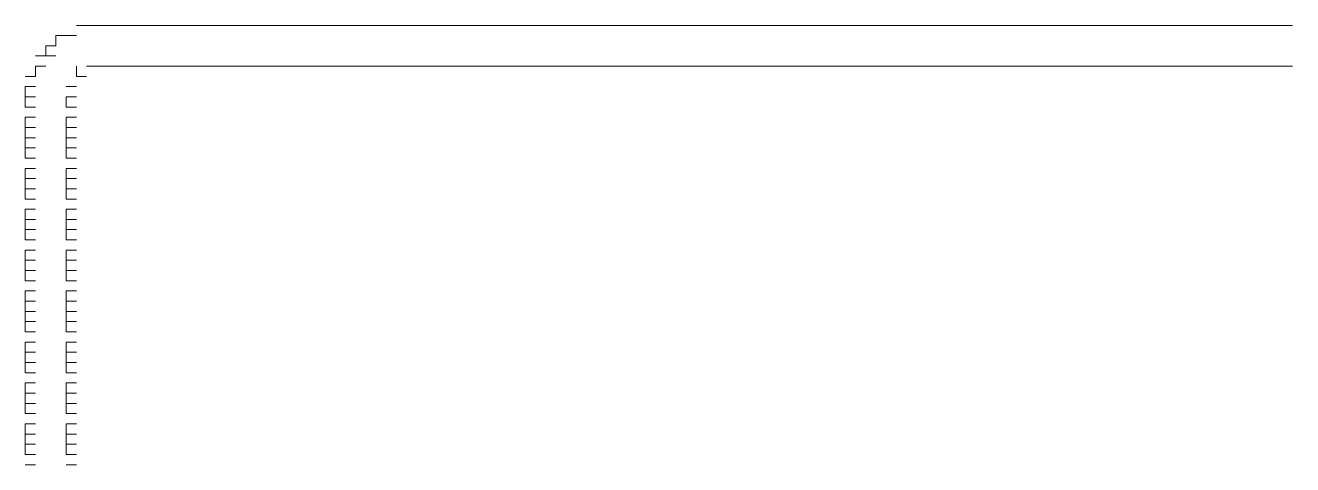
# Model space of a CAD drawing. Header units: inches. Extents: x 0.2 to 10.8, y 0.5 to 8.
# Drawn here: x 9.0083 to 9.215, y 5.5583 to 5.63 of the extents above; entities that cross this region are included whole.
import ezdxf

# ---------------------------------------------------------------- set-up
doc = ezdxf.new("R2010")
doc.units = ezdxf.units.IN
doc.header["$MEASUREMENT"] = 0
doc.layers.add('PDF_Geometry', color=7, linetype='Continuous')

msp = doc.modelspace()

# ---------------------------------------------------------------- linework, layer by layer
at = {"layer": 'PDF_Geometry', "lineweight": 13}
for points in [[(9.01667, 5.63), (9.01833, 5.63)], [(9.01667, 5.63), (9.01833, 5.63)], [(9.01833, 5.63), (9.02, 5.63)], [(9.01833, 5.63), (9.02, 5.63)], [(9.02, 5.63), (9.02167, 5.63)], [(9.02, 5.63), (9.02167, 5.63)], [(9.02167, 5.63), (9.02333, 5.63)], [(9.02167, 5.63), (9.02333, 5.63)], [(9.02167, 5.63), (9.02333, 5.63)], [(9.02333, 5.63), (9.025, 5.63)], [(9.02333, 5.63), (9.025, 5.63)], [(9.025, 5.63), (9.02667, 5.63)], [(9.025, 5.63), (9.02667, 5.63)], [(9.02667, 5.63), (9.02833, 5.63)], [(9.02833, 5.63), (9.03, 5.63)], [(9.02833, 5.63), (9.03, 5.63)], [(9.03, 5.63), (9.03167, 5.63)], [(9.03, 5.63), (9.03167, 5.63)], [(9.03167, 5.63), (9.03333, 5.63)], [(9.03167, 5.63), (9.03333, 5.63)], [(9.03333, 5.63), (9.035, 5.63)], [(9.03333, 5.63), (9.035, 5.63)], [(9.035, 5.63), (9.03667, 5.63)], [(9.03667, 5.63), (9.03833, 5.63)], [(9.03667, 5.63), (9.03833, 5.63)], [(9.03833, 5.63), (9.04, 5.63)], [(9.03833, 5.63), (9.04, 5.63)], [(9.04, 5.63), (9.04167, 5.63)], [(9.04, 5.63), (9.04167, 5.63)], [(9.04167, 5.63), (9.04333, 5.63)], [(9.04333, 5.63), (9.045, 5.63)], [(9.04333, 5.63), (9.045, 5.63)], [(9.045, 5.63), (9.04667, 5.63)], [(9.045, 5.63), (9.04667, 5.63)], [(9.04667, 5.63), (9.04833, 5.63)], [(9.04667, 5.63), (9.04833, 5.63)], [(9.04833, 5.63), (9.05, 5.63)], [(9.05, 5.63), (9.05167, 5.63)], [(9.05, 5.63), (9.05167, 5.63)], [(9.05167, 5.63), (9.05333, 5.63)], [(9.05167, 5.63), (9.05333, 5.63)], [(9.05333, 5.63), (9.055, 5.63)], [(9.05333, 5.63), (9.055, 5.63)], [(9.055, 5.63), (9.05667, 5.63)], [(9.05667, 5.63), (9.05833, 5.63)], [(9.05667, 5.63), (9.05833, 5.63)], [(9.05833, 5.63), (9.06, 5.63)], [(9.05833, 5.63), (9.06, 5.63)], [(9.06, 5.63), (9.06167, 5.63)], [(9.06, 5.63), (9.06167, 5.63)], [(9.06167, 5.63), (9.06333, 5.63)], [(9.06167, 5.63), (9.06333, 5.63)], [(9.06333, 5.63), (9.065, 5.63)], [(9.06333, 5.63), (9.065, 5.63)], [(9.065, 5.63), (9.06667, 5.63)], [(9.06667, 5.63), (9.06833, 5.63)], [(9.06667, 5.63), (9.06833, 5.63)], [(9.06833, 5.63), (9.07, 5.63)], [(9.06833, 5.63), (9.07, 5.63)], [(9.07, 5.63), (9.07167, 5.63)], [(9.07, 5.63), (9.07167, 5.63)], [(9.07167, 5.63), (9.07333, 5.63)], [(9.07333, 5.63), (9.075, 5.63)], [(9.07333, 5.63), (9.075, 5.63)], [(9.075, 5.63), (9.07667, 5.63)], [(9.075, 5.63), (9.07667, 5.63)], [(9.07667, 5.63), (9.07833, 5.63)], [(9.07667, 5.63), (9.07833, 5.63)], [(9.07833, 5.63), (9.08, 5.63)], [(9.08, 5.63), (9.08167, 5.63)], [(9.08, 5.63), (9.08167, 5.63)], [(9.08167, 5.63), (9.08333, 5.63)], [(9.08167, 5.63), (9.08333, 5.63)], [(9.08333, 5.63), (9.085, 5.63)], [(9.08333, 5.63), (9.085, 5.63)], [(9.085, 5.63), (9.08667, 5.63)], [(9.08667, 5.63), (9.08833, 5.63)], [(9.08667, 5.63), (9.08833, 5.63)], [(9.08833, 5.63), (9.09, 5.63)], [(9.08833, 5.63), (9.09, 5.63)], [(9.09, 5.63), (9.09167, 5.63)], [(9.09, 5.63), (9.09167, 5.63)], [(9.09167, 5.63), (9.09333, 5.63)], [(9.09167, 5.63), (9.09333, 5.63)], [(9.09333, 5.63), (9.095, 5.63)], [(9.095, 5.63), (9.09667, 5.63)], [(9.095, 5.63), (9.09667, 5.63)], [(9.09667, 5.63), (9.09833, 5.63)], [(9.09667, 5.63), (9.09833, 5.63)], [(9.09833, 5.63), (9.1, 5.63)], [(9.09833, 5.63), (9.1, 5.63)], [(9.1, 5.63), (9.10167, 5.63)], [(9.10167, 5.63), (9.10333, 5.63)], [(9.10167, 5.63), (9.10333, 5.63)], [(9.10333, 5.63), (9.105, 5.63)], [(9.10333, 5.63), (9.105, 5.63)], [(9.105, 5.63), (9.10667, 5.63)], [(9.105, 5.63), (9.10667, 5.63)], [(9.10667, 5.63), (9.10833, 5.63)], [(9.10833, 5.63), (9.11, 5.63)], [(9.10833, 5.63), (9.11, 5.63)], [(9.11, 5.63), (9.11167, 5.63)], [(9.11, 5.63), (9.11167, 5.63)], [(9.11167, 5.63), (9.11333, 5.63)], [(9.11167, 5.63), (9.11333, 5.63)], [(9.11333, 5.63), (9.115, 5.63)], [(9.115, 5.63), (9.11667, 5.63)], [(9.115, 5.63), (9.11667, 5.63)], [(9.11667, 5.63), (9.11833, 5.63)], [(9.11667, 5.63), (9.11833, 5.63)], [(9.11833, 5.63), (9.12, 5.63)], [(9.11833, 5.63), (9.12, 5.63)], [(9.12, 5.63), (9.12167, 5.63)], [(9.12, 5.63), (9.12167, 5.63)], [(9.12167, 5.63), (9.12333, 5.63)], [(9.12333, 5.63), (9.125, 5.63)], [(9.12333, 5.63), (9.125, 5.63)], [(9.125, 5.63), (9.12667, 5.63)], [(9.125, 5.63), (9.12667, 5.63)], [(9.12667, 5.63), (9.12833, 5.63)], [(9.12667, 5.63), (9.12833, 5.63)], [(9.12833, 5.63), (9.13, 5.63)], [(9.13, 5.63), (9.13167, 5.63)], [(9.13, 5.63), (9.13167, 5.63)], [(9.13167, 5.63), (9.13333, 5.63)], [(9.13167, 5.63), (9.13333, 5.63)], [(9.13333, 5.63), (9.135, 5.63)], [(9.13333, 5.63), (9.135, 5.63)], [(9.135, 5.63), (9.13667, 5.63)], [(9.13667, 5.63), (9.13833, 5.63)], [(9.13667, 5.63), (9.13833, 5.63)], [(9.13833, 5.63), (9.14, 5.63)], [(9.13833, 5.63), (9.14, 5.63)], [(9.14, 5.63), (9.14167, 5.63)], [(9.14, 5.63), (9.14167, 5.63)], [(9.14167, 5.63), (9.14333, 5.63)], [(9.14333, 5.63), (9.145, 5.63)], [(9.14333, 5.63), (9.145, 5.63)], [(9.145, 5.63), (9.14667, 5.63)], [(9.145, 5.63), (9.14667, 5.63)], [(9.14667, 5.63), (9.14833, 5.63)], [(9.14667, 5.63), (9.14833, 5.63)], [(9.14833, 5.63), (9.15, 5.63)], [(9.14833, 5.63), (9.15, 5.63)], [(9.15, 5.63), (9.15167, 5.63)], [(9.15167, 5.63), (9.15333, 5.63)], [(9.15167, 5.63), (9.15333, 5.63)], [(9.15333, 5.63), (9.155, 5.63)], [(9.15333, 5.63), (9.155, 5.63)], [(9.155, 5.63), (9.15667, 5.63)], [(9.155, 5.63), (9.15667, 5.63)], [(9.15667, 5.63), (9.15833, 5.63)], [(9.15833, 5.63), (9.16, 5.63)], [(9.15833, 5.63), (9.16, 5.63)], [(9.16, 5.63), (9.16167, 5.63)], [(9.16, 5.63), (9.16167, 5.63)], [(9.16167, 5.63), (9.16333, 5.63)], [(9.16167, 5.63), (9.16333, 5.63)], [(9.16333, 5.63), (9.165, 5.63)], [(9.165, 5.63), (9.16667, 5.63)], [(9.165, 5.63), (9.16667, 5.63)], [(9.16667, 5.63), (9.16833, 5.63)], [(9.16667, 5.63), (9.16833, 5.63)], [(9.16833, 5.63), (9.17, 5.63)], [(9.16833, 5.63), (9.17, 5.63)], [(9.17, 5.63), (9.17167, 5.63)], [(9.17, 5.63), (9.17167, 5.63)], [(9.17167, 5.63), (9.17333, 5.63)], [(9.17333, 5.63), (9.175, 5.63)], [(9.17333, 5.63), (9.175, 5.63)], [(9.175, 5.63), (9.17667, 5.63)], [(9.175, 5.63), (9.17667, 5.63)], [(9.17667, 5.63), (9.17833, 5.63)], [(9.17667, 5.63), (9.17833, 5.63)], [(9.17833, 5.63), (9.18, 5.63)], [(9.17833, 5.63), (9.18, 5.63)], [(9.18, 5.63), (9.18167, 5.63)], [(9.18167, 5.63), (9.18333, 5.63)], [(9.18167, 5.63), (9.18333, 5.63)], [(9.18333, 5.63), (9.185, 5.63)], [(9.18333, 5.63), (9.185, 5.63)], [(9.185, 5.63), (9.18667, 5.63)], [(9.185, 5.63), (9.18667, 5.63)], [(9.18667, 5.63), (9.18833, 5.63)], [(9.18833, 5.63), (9.19, 5.63)], [(9.18833, 5.63), (9.19, 5.63)], [(9.19, 5.63), (9.19167, 5.63)], [(9.19, 5.63), (9.19167, 5.63)], [(9.19167, 5.63), (9.19333, 5.63)], [(9.19167, 5.63), (9.19333, 5.63)], [(9.19333, 5.63), (9.195, 5.63)], [(9.195, 5.63), (9.19667, 5.63)], [(9.195, 5.63), (9.19667, 5.63)], [(9.19667, 5.63), (9.19833, 5.63)], [(9.19667, 5.63), (9.19833, 5.63)], [(9.19833, 5.63), (9.2, 5.63)], [(9.19833, 5.63), (9.2, 5.63)], [(9.2, 5.63), (9.20167, 5.63)], [(9.2, 5.63), (9.20167, 5.63)], [(9.20167, 5.63), (9.20333, 5.63)], [(9.20333, 5.63), (9.205, 5.63)], [(9.20333, 5.63), (9.205, 5.63)], [(9.205, 5.63), (9.20667, 5.63)], [(9.205, 5.63), (9.20667, 5.63)], [(9.20667, 5.63), (9.20833, 5.63)], [(9.20667, 5.63), (9.20833, 5.63)], [(9.20833, 5.63), (9.21, 5.63)], [(9.21, 5.63), (9.21167, 5.63)], [(9.21, 5.63), (9.21167, 5.63)], [(9.21167, 5.63), (9.21333, 5.63)], [(9.21167, 5.63), (9.21333, 5.63)], [(9.21333, 5.63), (9.215, 5.63)], [(9.21333, 5.63), (9.215, 5.63)], [(9.01333, 5.62667), (9.01333, 5.62833)], [(9.01333, 5.62833), (9.015, 5.62833)], [(9.015, 5.62833), (9.01667, 5.62833)], [(9.015, 5.62833), (9.01667, 5.62833)], [(9.01167, 5.625), (9.01167, 5.62667)], [(9.01167, 5.62667), (9.01333, 5.62667)], [(9.01, 5.625), (9.01167, 5.625)], [(9.01167, 5.625), (9.01333, 5.625)], [(9.00833, 5.62167), (9.01, 5.62167)], [(9.01, 5.62167), (9.01, 5.62333)], [(9.01, 5.62333), (9.01167, 5.62333)], [(9.01, 5.62333), (9.01167, 5.62333)], [(9.01667, 5.62167), (9.01667, 5.62333)], [(9.01667, 5.62167), (9.01833, 5.62167)], [(9.01667, 5.62167), (9.01833, 5.62167)], [(9.01833, 5.62333), (9.02, 5.62333)], [(9.01833, 5.62333), (9.02, 5.62333)], [(9.02, 5.62333), (9.02167, 5.62333)], [(9.02, 5.62333), (9.02167, 5.62333)], [(9.02167, 5.62333), (9.02333, 5.62333)], [(9.02167, 5.62333), (9.02333, 5.62333)], [(9.02167, 5.62333), (9.02333, 5.62333)], [(9.02333, 5.62333), (9.025, 5.62333)], [(9.02333, 5.62333), (9.025, 5.62333)], [(9.025, 5.62333), (9.02667, 5.62333)], [(9.025, 5.62333), (9.02667, 5.62333)], [(9.02667, 5.62333), (9.02833, 5.62333)], [(9.02833, 5.62333), (9.03, 5.62333)], [(9.02833, 5.62333), (9.03, 5.62333)], [(9.03, 5.62333), (9.03167, 5.62333)], [(9.03, 5.62333), (9.03167, 5.62333)], [(9.03167, 5.62333), (9.03333, 5.62333)], [(9.03167, 5.62333), (9.03333, 5.62333)], [(9.03333, 5.62333), (9.035, 5.62333)], [(9.03333, 5.62333), (9.035, 5.62333)], [(9.035, 5.62333), (9.03667, 5.62333)], [(9.03667, 5.62333), (9.03833, 5.62333)], [(9.03667, 5.62333), (9.03833, 5.62333)], [(9.03833, 5.62333), (9.04, 5.62333)], [(9.03833, 5.62333), (9.04, 5.62333)], [(9.04, 5.62333), (9.04167, 5.62333)], [(9.04, 5.62333), (9.04167, 5.62333)], [(9.04167, 5.62333), (9.04333, 5.62333)], [(9.04333, 5.62333), (9.045, 5.62333)], [(9.04333, 5.62333), (9.045, 5.62333)], [(9.045, 5.62333), (9.04667, 5.62333)], [(9.045, 5.62333), (9.04667, 5.62333)], [(9.04667, 5.62333), (9.04833, 5.62333)], [(9.04667, 5.62333), (9.04833, 5.62333)], [(9.04833, 5.62333), (9.05, 5.62333)], [(9.05, 5.62333), (9.05167, 5.62333)], [(9.05, 5.62333), (9.05167, 5.62333)], [(9.05167, 5.62333), (9.05333, 5.62333)], [(9.05167, 5.62333), (9.05333, 5.62333)], [(9.05333, 5.62333), (9.055, 5.62333)], [(9.05333, 5.62333), (9.055, 5.62333)], [(9.055, 5.62333), (9.05667, 5.62333)], [(9.05667, 5.62333), (9.05833, 5.62333)], [(9.05667, 5.62333), (9.05833, 5.62333)], [(9.05833, 5.62333), (9.06, 5.62333)], [(9.05833, 5.62333), (9.06, 5.62333)], [(9.06, 5.62333), (9.06167, 5.62333)], [(9.06, 5.62333), (9.06167, 5.62333)], [(9.06167, 5.62333), (9.06333, 5.62333)], [(9.06167, 5.62333), (9.06333, 5.62333)], [(9.06333, 5.62333), (9.065, 5.62333)], [(9.06333, 5.62333), (9.065, 5.62333)], [(9.065, 5.62333), (9.06667, 5.62333)], [(9.06667, 5.62333), (9.06833, 5.62333)], [(9.06667, 5.62333), (9.06833, 5.62333)], [(9.06833, 5.62333), (9.07, 5.62333)], [(9.06833, 5.62333), (9.07, 5.62333)], [(9.07, 5.62333), (9.07167, 5.62333)], [(9.07, 5.62333), (9.07167, 5.62333)], [(9.07167, 5.62333), (9.07333, 5.62333)], [(9.07333, 5.62333), (9.075, 5.62333)], [(9.07333, 5.62333), (9.075, 5.62333)], [(9.075, 5.62333), (9.07667, 5.62333)], [(9.075, 5.62333), (9.07667, 5.62333)], [(9.07667, 5.62333), (9.07833, 5.62333)], [(9.07667, 5.62333), (9.07833, 5.62333)], [(9.07833, 5.62333), (9.08, 5.62333)], [(9.08, 5.62333), (9.08167, 5.62333)], [(9.08, 5.62333), (9.08167, 5.62333)], [(9.08167, 5.62333), (9.08333, 5.62333)], [(9.08167, 5.62333), (9.08333, 5.62333)], [(9.08333, 5.62333), (9.085, 5.62333)], [(9.08333, 5.62333), (9.085, 5.62333)], [(9.085, 5.62333), (9.08667, 5.62333)], [(9.08667, 5.62333), (9.08833, 5.62333)], [(9.08667, 5.62333), (9.08833, 5.62333)], [(9.08833, 5.62333), (9.09, 5.62333)], [(9.08833, 5.62333), (9.09, 5.62333)], [(9.09, 5.62333), (9.09167, 5.62333)], [(9.09, 5.62333), (9.09167, 5.62333)], [(9.09167, 5.62333), (9.09333, 5.62333)], [(9.09167, 5.62333), (9.09333, 5.62333)], [(9.09333, 5.62333), (9.095, 5.62333)], [(9.095, 5.62333), (9.09667, 5.62333)], [(9.095, 5.62333), (9.09667, 5.62333)], [(9.09667, 5.62333), (9.09833, 5.62333)], [(9.09667, 5.62333), (9.09833, 5.62333)], [(9.09833, 5.62333), (9.1, 5.62333)], [(9.09833, 5.62333), (9.1, 5.62333)], [(9.1, 5.62333), (9.10167, 5.62333)], [(9.10167, 5.62333), (9.10333, 5.62333)], [(9.10167, 5.62333), (9.10333, 5.62333)], [(9.10333, 5.62333), (9.105, 5.62333)], [(9.10333, 5.62333), (9.105, 5.62333)], [(9.105, 5.62333), (9.10667, 5.62333)], [(9.105, 5.62333), (9.10667, 5.62333)], [(9.10667, 5.62333), (9.10833, 5.62333)], [(9.10833, 5.62333), (9.11, 5.62333)], [(9.10833, 5.62333), (9.11, 5.62333)], [(9.11, 5.62333), (9.11167, 5.62333)], [(9.11, 5.62333), (9.11167, 5.62333)], [(9.11167, 5.62333), (9.11333, 5.62333)], [(9.11167, 5.62333), (9.11333, 5.62333)], [(9.11333, 5.62333), (9.115, 5.62333)], [(9.115, 5.62333), (9.11667, 5.62333)], [(9.115, 5.62333), (9.11667, 5.62333)], [(9.11667, 5.62333), (9.11833, 5.62333)], [(9.11667, 5.62333), (9.11833, 5.62333)], [(9.11833, 5.62333), (9.12, 5.62333)], [(9.11833, 5.62333), (9.12, 5.62333)], [(9.12, 5.62333), (9.12167, 5.62333)], [(9.12, 5.62333), (9.12167, 5.62333)], [(9.12167, 5.62333), (9.12333, 5.62333)], [(9.12333, 5.62333), (9.125, 5.62333)], [(9.12333, 5.62333), (9.125, 5.62333)], [(9.125, 5.62333), (9.12667, 5.62333)], [(9.125, 5.62333), (9.12667, 5.62333)], [(9.12667, 5.62333), (9.12833, 5.62333)], [(9.12667, 5.62333), (9.12833, 5.62333)], [(9.12833, 5.62333), (9.13, 5.62333)], [(9.13, 5.62333), (9.13167, 5.62333)], [(9.13, 5.62333), (9.13167, 5.62333)], [(9.13167, 5.62333), (9.13333, 5.62333)], [(9.13167, 5.62333), (9.13333, 5.62333)], [(9.13333, 5.62333), (9.135, 5.62333)], [(9.13333, 5.62333), (9.135, 5.62333)], [(9.135, 5.62333), (9.13667, 5.62333)], [(9.13667, 5.62333), (9.13833, 5.62333)], [(9.13667, 5.62333), (9.13833, 5.62333)], [(9.13833, 5.62333), (9.14, 5.62333)], [(9.13833, 5.62333), (9.14, 5.62333)], [(9.14, 5.62333), (9.14167, 5.62333)], [(9.14, 5.62333), (9.14167, 5.62333)], [(9.14167, 5.62333), (9.14333, 5.62333)], [(9.14333, 5.62333), (9.145, 5.62333)], [(9.14333, 5.62333), (9.145, 5.62333)], [(9.145, 5.62333), (9.14667, 5.62333)], [(9.145, 5.62333), (9.14667, 5.62333)], [(9.14667, 5.62333), (9.14833, 5.62333)], [(9.14667, 5.62333), (9.14833, 5.62333)], [(9.14833, 5.62333), (9.15, 5.62333)], [(9.14833, 5.62333), (9.15, 5.62333)], [(9.15, 5.62333), (9.15167, 5.62333)], [(9.15167, 5.62333), (9.15333, 5.62333)], [(9.15167, 5.62333), (9.15333, 5.62333)], [(9.15333, 5.62333), (9.155, 5.62333)], [(9.15333, 5.62333), (9.155, 5.62333)], [(9.155, 5.62333), (9.15667, 5.62333)], [(9.155, 5.62333), (9.15667, 5.62333)], [(9.15667, 5.62333), (9.15833, 5.62333)], [(9.15833, 5.62333), (9.16, 5.62333)], [(9.15833, 5.62333), (9.16, 5.62333)], [(9.16, 5.62333), (9.16167, 5.62333)], [(9.16, 5.62333), (9.16167, 5.62333)], [(9.16167, 5.62333), (9.16333, 5.62333)], [(9.16167, 5.62333), (9.16333, 5.62333)], [(9.16333, 5.62333), (9.165, 5.62333)], [(9.165, 5.62333), (9.16667, 5.62333)], [(9.165, 5.62333), (9.16667, 5.62333)], [(9.16667, 5.62333), (9.16833, 5.62333)], [(9.16667, 5.62333), (9.16833, 5.62333)], [(9.16833, 5.62333), (9.17, 5.62333)], [(9.16833, 5.62333), (9.17, 5.62333)], [(9.17, 5.62333), (9.17167, 5.62333)], [(9.17, 5.62333), (9.17167, 5.62333)], [(9.17167, 5.62333), (9.17333, 5.62333)], [(9.17333, 5.62333), (9.175, 5.62333)], [(9.17333, 5.62333), (9.175, 5.62333)], [(9.175, 5.62333), (9.17667, 5.62333)], [(9.175, 5.62333), (9.17667, 5.62333)], [(9.17667, 5.62333), (9.17833, 5.62333)], [(9.17667, 5.62333), (9.17833, 5.62333)], [(9.17833, 5.62333), (9.18, 5.62333)], [(9.17833, 5.62333), (9.18, 5.62333)], [(9.18, 5.62333), (9.18167, 5.62333)], [(9.18167, 5.62333), (9.18333, 5.62333)], [(9.18167, 5.62333), (9.18333, 5.62333)], [(9.18333, 5.62333), (9.185, 5.62333)], [(9.18333, 5.62333), (9.185, 5.62333)], [(9.185, 5.62333), (9.18667, 5.62333)], [(9.185, 5.62333), (9.18667, 5.62333)], [(9.18667, 5.62333), (9.18833, 5.62333)], [(9.18833, 5.62333), (9.19, 5.62333)], [(9.18833, 5.62333), (9.19, 5.62333)], [(9.19, 5.62333), (9.19167, 5.62333)], [(9.19, 5.62333), (9.19167, 5.62333)], [(9.19167, 5.62333), (9.19333, 5.62333)], [(9.19167, 5.62333), (9.19333, 5.62333)], [(9.19333, 5.62333), (9.195, 5.62333)], [(9.195, 5.62333), (9.19667, 5.62333)], [(9.195, 5.62333), (9.19667, 5.62333)], [(9.19667, 5.62333), (9.19833, 5.62333)], [(9.19667, 5.62333), (9.19833, 5.62333)], [(9.19833, 5.62333), (9.2, 5.62333)], [(9.19833, 5.62333), (9.2, 5.62333)], [(9.2, 5.62333), (9.20167, 5.62333)], [(9.2, 5.62333), (9.20167, 5.62333)], [(9.20167, 5.62333), (9.20333, 5.62333)], [(9.20333, 5.62333), (9.205, 5.62333)], [(9.20333, 5.62333), (9.205, 5.62333)], [(9.205, 5.62333), (9.20667, 5.62333)], [(9.205, 5.62333), (9.20667, 5.62333)], [(9.20667, 5.62333), (9.20833, 5.62333)], [(9.20667, 5.62333), (9.20833, 5.62333)], [(9.20833, 5.62333), (9.21, 5.62333)], [(9.21, 5.62333), (9.21167, 5.62333)], [(9.21, 5.62333), (9.21167, 5.62333)], [(9.21167, 5.62333), (9.21333, 5.62333)], [(9.21167, 5.62333), (9.21333, 5.62333)], [(9.21333, 5.62333), (9.215, 5.62333)], [(9.21333, 5.62333), (9.215, 5.62333)], [(9.00833, 5.61833), (9.00833, 5.62)], [(9.00833, 5.62), (9.01, 5.62)], [(9.015, 5.62), (9.01667, 5.62)], [(9.015, 5.62), (9.01667, 5.62)], [(9.00833, 5.61667), (9.00833, 5.61833)], [(9.00833, 5.61833), (9.01, 5.61833)], [(9.015, 5.61667), (9.015, 5.61833)], [(9.015, 5.61833), (9.01667, 5.61833)], [(9.00833, 5.61667), (9.01, 5.61667)], [(9.00833, 5.61667), (9.01, 5.61667)], [(9.00833, 5.61667), (9.01, 5.61667)], [(9.015, 5.61667), (9.01667, 5.61667)], [(9.015, 5.61667), (9.01667, 5.61667)], [(9.015, 5.61667), (9.01667, 5.61667)], [(9.00833, 5.61333), (9.00833, 5.615)], [(9.00833, 5.615), (9.01, 5.615)], [(9.00833, 5.61167), (9.00833, 5.61333)], [(9.00833, 5.61333), (9.01, 5.61333)], [(9.015, 5.61333), (9.015, 5.615)], [(9.015, 5.615), (9.01667, 5.615)], [(9.015, 5.61167), (9.015, 5.61333)], [(9.015, 5.61333), (9.01667, 5.61333)], [(9.00833, 5.61), (9.00833, 5.61167)], [(9.00833, 5.61167), (9.01, 5.61167)], [(9.015, 5.61), (9.015, 5.61167)], [(9.015, 5.61167), (9.01667, 5.61167)], [(9.00833, 5.60833), (9.00833, 5.61)], [(9.00833, 5.61), (9.01, 5.61)], [(9.015, 5.60833), (9.015, 5.61)], [(9.015, 5.61), (9.01667, 5.61)], [(9.00833, 5.60833), (9.01, 5.60833)], [(9.015, 5.60833), (9.01667, 5.60833)], [(9.00833, 5.605), (9.00833, 5.60667)], [(9.00833, 5.60667), (9.01, 5.60667)], [(9.00833, 5.60333), (9.00833, 5.605)], [(9.00833, 5.605), (9.01, 5.605)], [(9.015, 5.605), (9.015, 5.60667)], [(9.015, 5.60667), (9.01667, 5.60667)], [(9.015, 5.60333), (9.015, 5.605)], [(9.015, 5.605), (9.01667, 5.605)], [(9.00833, 5.60167), (9.00833, 5.60333)], [(9.00833, 5.60333), (9.01, 5.60333)], [(9.015, 5.60167), (9.015, 5.60333)], [(9.015, 5.60333), (9.01667, 5.60333)], [(9.00833, 5.60167), (9.01, 5.60167)], [(9.015, 5.60167), (9.01667, 5.60167)], [(9.00833, 5.59833), (9.00833, 5.6)], [(9.00833, 5.6), (9.01, 5.6)], [(9.015, 5.59833), (9.015, 5.6)], [(9.015, 5.6), (9.01667, 5.6)], [(9.00833, 5.59667), (9.00833, 5.59833)], [(9.00833, 5.59833), (9.01, 5.59833)], [(9.00833, 5.595), (9.00833, 5.59667)], [(9.00833, 5.59667), (9.01, 5.59667)], [(9.015, 5.59667), (9.015, 5.59833)], [(9.015, 5.59833), (9.01667, 5.59833)], [(9.015, 5.595), (9.015, 5.59667)], [(9.015, 5.59667), (9.01667, 5.59667)], [(9.00833, 5.595), (9.01, 5.595)], [(9.015, 5.595), (9.01667, 5.595)], [(9.00833, 5.59167), (9.00833, 5.59333)], [(9.00833, 5.59333), (9.01, 5.59333)], [(9.015, 5.59167), (9.015, 5.59333)], [(9.015, 5.59333), (9.01667, 5.59333)], [(9.00833, 5.59), (9.00833, 5.59167)], [(9.00833, 5.59167), (9.01, 5.59167)], [(9.015, 5.59), (9.015, 5.59167)], [(9.015, 5.59167), (9.01667, 5.59167)], [(9.00833, 5.58833), (9.00833, 5.59)], [(9.00833, 5.59), (9.01, 5.59)], [(9.00833, 5.58833), (9.01, 5.58833)], [(9.015, 5.58833), (9.015, 5.59)], [(9.015, 5.59), (9.01667, 5.59)], [(9.015, 5.58833), (9.01667, 5.58833)], [(9.00833, 5.585), (9.00833, 5.58667)], [(9.00833, 5.58667), (9.01, 5.58667)], [(9.015, 5.585), (9.015, 5.58667)], [(9.015, 5.58667), (9.01667, 5.58667)], [(9.00833, 5.58333), (9.00833, 5.585)], [(9.00833, 5.585), (9.01, 5.585)], [(9.015, 5.58333), (9.015, 5.585)], [(9.015, 5.585), (9.01667, 5.585)], [(9.00833, 5.58167), (9.00833, 5.58333)], [(9.00833, 5.58333), (9.01, 5.58333)], [(9.015, 5.58167), (9.015, 5.58333)], [(9.015, 5.58333), (9.01667, 5.58333)], [(9.00833, 5.58), (9.00833, 5.58167)], [(9.00833, 5.58167), (9.01, 5.58167)], [(9.015, 5.58), (9.015, 5.58167)], [(9.015, 5.58167), (9.01667, 5.58167)], [(9.00833, 5.58), (9.01, 5.58)], [(9.00833, 5.57667), (9.00833, 5.57833)], [(9.00833, 5.57833), (9.01, 5.57833)], [(9.015, 5.58), (9.01667, 5.58)], [(9.015, 5.57667), (9.015, 5.57833)], [(9.015, 5.57833), (9.01667, 5.57833)], [(9.00833, 5.575), (9.00833, 5.57667)], [(9.00833, 5.57667), (9.01, 5.57667)], [(9.015, 5.575), (9.015, 5.57667)], [(9.015, 5.57667), (9.01667, 5.57667)], [(9.00833, 5.57333), (9.00833, 5.575)], [(9.00833, 5.575), (9.01, 5.575)], [(9.015, 5.57333), (9.015, 5.575)], [(9.015, 5.575), (9.01667, 5.575)], [(9.00833, 5.57333), (9.01, 5.57333)], [(9.015, 5.57333), (9.01667, 5.57333)], [(9.00833, 5.57), (9.00833, 5.57167)], [(9.00833, 5.57167), (9.01, 5.57167)], [(9.00833, 5.56833), (9.00833, 5.57)], [(9.00833, 5.57), (9.01, 5.57)], [(9.015, 5.57), (9.015, 5.57167)], [(9.015, 5.57167), (9.01667, 5.57167)], [(9.015, 5.56833), (9.015, 5.57)], [(9.015, 5.57), (9.01667, 5.57)], [(9.00833, 5.56667), (9.00833, 5.56833)], [(9.00833, 5.56833), (9.01, 5.56833)], [(9.015, 5.56667), (9.015, 5.56833)], [(9.015, 5.56833), (9.01667, 5.56833)], [(9.00833, 5.56667), (9.01, 5.56667)], [(9.015, 5.56667), (9.01667, 5.56667)], [(9.00833, 5.56333), (9.00833, 5.565)], [(9.00833, 5.565), (9.01, 5.565)], [(9.015, 5.56333), (9.015, 5.565)], [(9.015, 5.565), (9.01667, 5.565)], [(9.00833, 5.56167), (9.00833, 5.56333)], [(9.00833, 5.56333), (9.01, 5.56333)], [(9.00833, 5.56), (9.00833, 5.56167)], [(9.00833, 5.56167), (9.01, 5.56167)], [(9.015, 5.56167), (9.015, 5.56333)], [(9.015, 5.56333), (9.01667, 5.56333)], [(9.015, 5.56), (9.015, 5.56167)], [(9.015, 5.56167), (9.01667, 5.56167)], [(9.00833, 5.56), (9.01, 5.56)], [(9.015, 5.56), (9.01667, 5.56)], [(9.00833, 5.55833), (9.01, 5.55833)], [(9.00833, 5.55833), (9.01, 5.55833)], [(9.015, 5.55833), (9.01667, 5.55833)], [(9.015, 5.55833), (9.01667, 5.55833)]]:
    msp.add_lwpolyline(points, dxfattribs=at)

doc.saveas('drawing.dxf')
